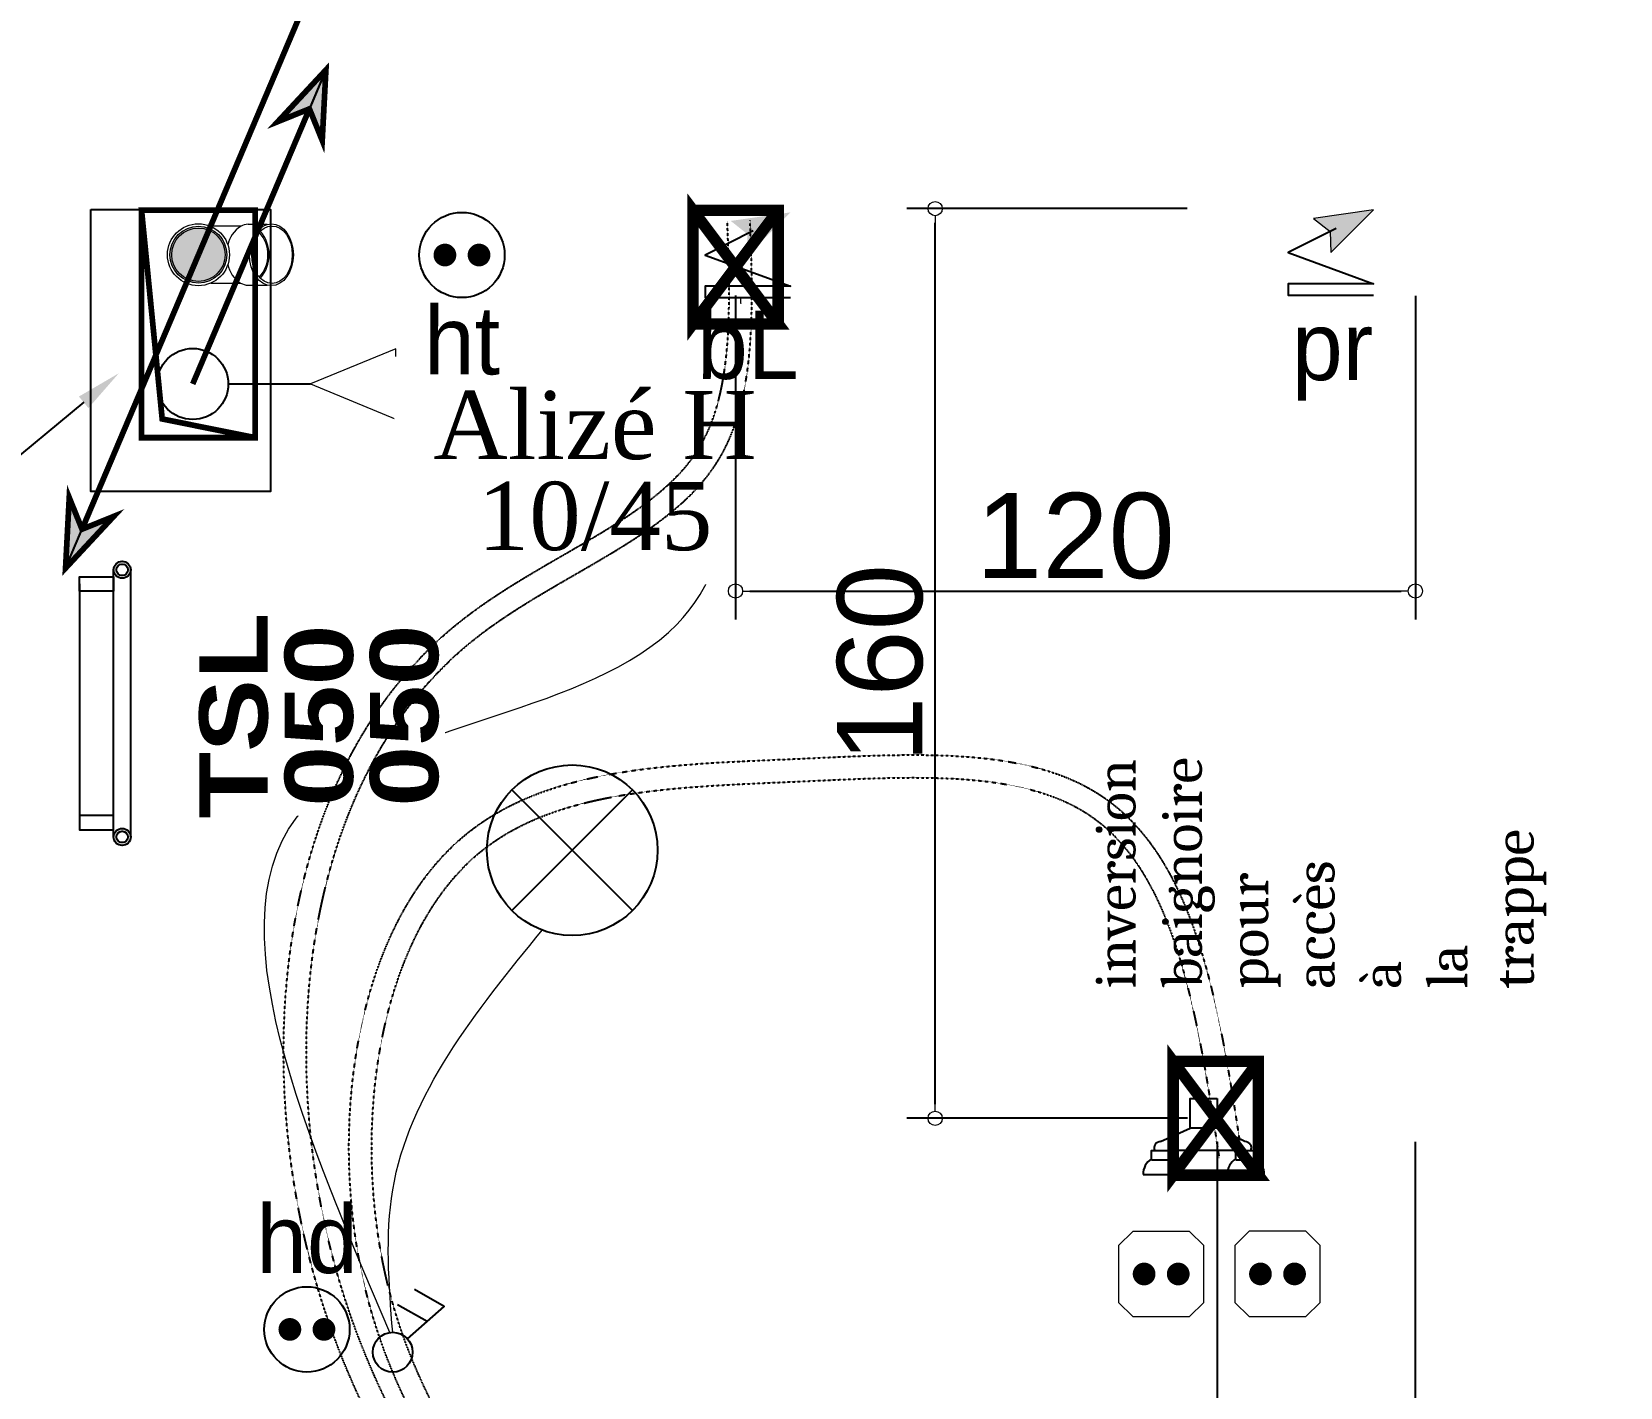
# Model space of a CAD drawing. Header units: millimetres. Extents: x 459337 to 526921, y -375392 to -289779.
# Drawn here: x 465393 to 468187, y -340984 to -338599 of the extents above; entities that cross this region are included whole.
import ezdxf
from ezdxf import colors
from ezdxf.entities.mleader import LeaderData, LeaderLine
from ezdxf.math import Vec2, Vec3

# ---------------------------------------------------------------- set-up
doc = ezdxf.new("R2010")
doc.units = ezdxf.units.MM
doc.set_wipeout_variables(frame=1)
doc.linetypes.add('prlm_ef', pattern=[0.165, 0.1, -0.065])
doc.linetypes.add('prlm_gaz', pattern=[36, 24, -3, 0, -3, 0, -3, 0, -3])
for name, color, linetype, lineweight in [('_GAZELEC-BOITE INCORPO', 36, 'Continuous', 18), ('_GAZELEC-RESERVATION', 1, 'Continuous', 18), ('_GAZELEC-RESERVATION 2', 132, 'Continuous', 18)]:
    doc.layers.add(name, color=color, linetype=linetype, lineweight=lineweight)
for name, color, linetype in [('_GAZELEC-EAU CHAUDE', 1, 'Continuous'), ('GAZ-EU FLECHE', 42, 'Continuous'), ('GAZ-FLECHE VMC', 93, 'Continuous'), ('gaz-modifications', 30, 'Continuous'), ('prlm-CHAUFF-CONV', 20, 'Continuous'), ('prlm-EAU-CHU', 42, 'Continuous'), ('prlm-EAU-EF', 161, 'Continuous'), ('prlm-EAU-EUEV', 25, 'Continuous'), ('prlm-ELEC-CFO', 201, 'Continuous'), ('prlm-GAZ', 20, 'Continuous'), ('prlm-GT', 242, 'Continuous'), ('prlm-MOD', 64, 'Continuous'), ('prlm-VMC', 93, 'Continuous')]:
    doc.layers.add(name, color=color, linetype=linetype)
doc.layers.add('prlm-ZEROPLOT', color=254, linetype='Continuous', plot=False)
doc.styles.add('Arial', font='arial.ttf')
doc.styles.add('prlm-chauff-rad', font='ariblk.ttf', dxfattribs={"height": 12})
doc.styles.add('prlm-elec-cfo', font='comic.ttf', dxfattribs={"height": 12})
doc.styles.add('prlm-mod', font='cambriaz.ttf', dxfattribs={"height": 18})
doc.styles.add('prlm-vmc', font='pala.ttf', dxfattribs={"height": 14})
doc.styles.get("Standard").update_dxf_attribs({"font": 'arial.ttf'})
doc.dimstyles.new('200', dxfattribs={"dimtxt": 150, "dimasz": 25, "dimexe": 50, "dimexo": 50, "dimgap": 20, "dimtad": 1, "dimdec": 0, "dimlfac": 0.1, "dimdsep": 46, "dimtxsty": 'Arial', "dimblk1": 'DOTBLANK', "dimblk2": 'DOTBLANK', "dimsah": 1, "dimcen": 25, "dimclrd": 5, "dimclre": 5, "dimadec": 0, "dimazin": 0, "dimtfac": 1, "dimtdec": 0, "dimtmove": 0, "dimatfit": 3, "dimldrblk": 'DOTBLANK', "dimfxl": 50, "dimtolj": 1, "dimtzin": 0, "dimarcsym": 0})

# ---------------------------------------------------------------- blocks, each defined once
blk = doc.blocks.new('xi.be')
at = {"layer": 'prlm-VMC', "color": 0, "linetype": 'ByBlock', "lineweight": 5, "flags": 128}
blk.add_lwpolyline([(-6.17, -15), (6.17, -15), (0, 0)], close=True, dxfattribs=at)
at = {"layer": 'prlm-VMC', "color": 0, "linetype": 'ByBlock', "lineweight": 5}
blk.add_solid([(0, -1), (5.17, -14), (-5.17, -14), (0, -1)], dxfattribs=at)
blk = doc.blocks.new('xi.eu')
at = {"layer": 'prlm-EAU-EUEV', "linetype": 'ByBlock', "lineweight": -2}
h = blk.add_hatch(color=0, dxfattribs=at)
edge = h.paths.add_edge_path()
edge.add_arc((0, 0), 5, 0, 360)
at = {"layer": 'prlm-EAU-EUEV', "color": 0, "linetype": 'ByBlock', "lineweight": 5}
blk.add_circle((0, 0), 5, dxfattribs=at)
blk = doc.blocks.new('xi.cee1')
at = {"layer": 'prlm-EAU-CHU', "color": 0, "lineweight": 13}
for p, q in [((7.43, 5), (2.17, 5)), ((12.09, 5.34), (8.77, 5.34)), ((2.17, -5), (7.43, -5)), ((8.77, -5.34), (12.09, -5.34))]:
    blk.add_line(p, q, dxfattribs=at)
for radius in [5.45, 4.69]:
    blk.add_circle((0, 0), radius, dxfattribs=at)
for centre, radius, start, end in [((10.09, 0.78), 4.99, 122.4397, 169.5051), ((8.79, 2.49), 2.86, 90.508, 118.9381), ((6.35, 0), 5.87, 317.8112, 42.1667), ((6.14, 0), 6.3, 318.9248, 41.0752), ((10.09, -0.78), 4.99, 190.4949, 237.5603), ((8.79, -2.49), 2.86, 241.0619, 269.492)]:
    blk.add_arc(centre, radius, start, end, dxfattribs=at)
for centre, major_axis, ratio in [((12.84, 0), (0, -5.44), 0.708306), ((12.94, 0), (0, -5.05), 0.707331)]:
    blk.add_ellipse(centre, major_axis=major_axis, ratio=ratio, dxfattribs=at)
blk = doc.blocks.new('xi.PCHT')
at = {"color": 0, "lineweight": 5}
blk.add_wipeout([(-7.5, -7.5), (7.5, -7.5), (7.5, 7.5), (-7.5, 7.5)], dxfattribs=at).dxf.layer = 'prlm-ELEC-CFO'
at = {"layer": 'prlm-ELEC-CFO', "color": 0, "linetype": 'ByBlock', "lineweight": 5, "const_width": 2}
for points in [[(-4, 0, 1), (-2, 0, 1)], [(2, 0, 1), (4, 0, 1)]]:
    blk.add_lwpolyline(points, format="xyb", close=True, dxfattribs=at)
at = {"layer": 'prlm-ELEC-CFO', "color": 0, "linetype": 'ByBlock', "lineweight": -2}
blk.add_circle((0, 0), 7.5, dxfattribs=at)
blk = doc.blocks.new('xi.PCHD')
at = {"color": 0, "lineweight": 5}
blk.add_wipeout([(-7.5, -7.5), (7.5, -7.5), (7.5, 7.5), (-7.5, 7.5)], dxfattribs=at).dxf.layer = 'prlm-ELEC-CFO'
at = {"layer": 'prlm-ELEC-CFO', "color": 0, "linetype": 'ByBlock', "lineweight": 5, "const_width": 2}
for points in [[(-4, 0, 1), (-2, 0, 1)], [(2, 0, 1), (4, 0, 1)]]:
    blk.add_lwpolyline(points, format="xyb", close=True, dxfattribs=at)
at = {"layer": 'prlm-ELEC-CFO', "color": 0, "linetype": 'ByBlock', "lineweight": -2}
blk.add_circle((0, 0), 7.5, dxfattribs=at)
blk = doc.blocks.new('xi.PR')
at = {"layer": 'prlm-ELEC-CFO', "lineweight": 5}
blk.add_hatch(color=0, dxfattribs=at).paths.add_polyline_path([(-3, 6), (-0.1, 3.7), (0, 0), (7.5, 7.5)])
at = {"layer": 'prlm-ELEC-CFO', "color": 0, "lineweight": 5, "flags": 128}
blk.add_lwpolyline([(-3, 6), (-0.1, 3.7), (0, 0), (7.5, 7.5)], close=True, dxfattribs=at)
at = {"layer": 'prlm-ELEC-CFO', "color": 0}
blk.add_lwpolyline([(0.95, 4.23), (-7.5, 0), (7.5, -5.5), (-7.5, -5.5), (-7.5, -7.5), (7.5, -7.5)], dxfattribs=at)
blk = doc.blocks.new('xi.DA')
at = {"layer": 'prlm-ELEC-CFO', "color": 0}
for points in [[(0.61, -1.67), (7.04, 4.05), (1.81, 7.01)], [(4.05, 1.39), (-1.17, 4.34)]]:
    blk.add_lwpolyline(points, dxfattribs=at)
blk.add_circle((-2, -4), 3.5, dxfattribs=at)
blk = doc.blocks.new('xi.PTCE')
at = {"layer": 'prlm-ELEC-CFO', "color": 0}
for points in [[(-10.61, 10.61), (10.61, -10.61)], [(10.61, 10.61), (-10.61, -10.61)]]:
    blk.add_lwpolyline(points, dxfattribs=at)
at = {"layer": 'prlm-ELEC-CFO', "color": 0, "linetype": 'ByBlock'}
blk.add_circle((0, 0), 15, dxfattribs=at)
blk = doc.blocks.new('xi.BL')
at = {"color": 0, "lineweight": 5}
blk.add_wipeout([(-7.5, -7.5), (7.5, -7.5), (7.5, 7.5), (-7.5, 7.5)], dxfattribs=at).dxf.layer = 'prlm-ELEC-CFO'
at = {"layer": 'prlm-ELEC-CFO', "lineweight": 5}
blk.add_hatch(color=0, dxfattribs=at).paths.add_polyline_path([(-3, 6), (-0.1, 3.7), (0, 0), (7.5, 7.5)])
at = {"layer": 'prlm-ELEC-CFO', "color": 0}
blk.add_lwpolyline([(0.95, 4.23), (-7.5, 0), (7.5, -5.5), (-7.5, -5.5), (-7.5, -7.5), (7.5, -7.5)], dxfattribs=at)
blk = doc.blocks.new('xi.dchrob')
at = {"layer": 'prlm-MOD', "color": 161}
for p, q in [((8.16, -2.3), (8.16, 2.3)), ((13.38, 1.16), (13.38, -1.16))]:
    blk.add_line(p, q, dxfattribs=at)
for points in [[(0, 10.66), (0, 4.16)], [(4.19, -5.66), (4.19, 5.66)], [(5.77, 7.56), (8.16, 2.38)], [(5.77, -7.26), (8.16, -2.37)], [(0, -4.16), (0, -10.66)]]:
    blk.add_lwpolyline(points, dxfattribs=at)
for points in [[(2.5, 9.16), (4.19, 9.16), (4.19, 5.66), (2.5, 5.66)], [(13.38, -2.37), (8.16, -2.37), (8.16, 2.38), (13.38, 2.38)], [(2.5, -5.66), (4.19, -5.66), (4.19, -9.16), (2.5, -9.16)]]:
    blk.add_lwpolyline(points, close=True, dxfattribs=at)
for centre, radius, start, end in [((0, 7.41), 3.25, 32.579, 90), ((4.65, 7.56), 1.13, 0, 114.0743), ((0, 7.41), 3.25, 270, 327.421), ((0, -7.41), 3.25, 32.579, 90), ((4.65, -7.26), 1.13, 245.9257, 360), ((0, -7.41), 3.25, 270, 327.421)]:
    blk.add_arc(centre, radius, start, end, dxfattribs=at)
blk = doc.blocks.new('xi.PCGTL')
at = {"layer": 'prlm-ELEC-CFO', "color": 0, "lineweight": 0}
blk.add_lwpolyline([(-7.5, -5), (-5, -7.5), (5, -7.5), (7.5, -5), (7.5, 5), (5, 7.5), (-5, 7.5), (-7.5, 5)], close=True, dxfattribs=at)
at = {"layer": 'prlm-ELEC-CFO', "color": 0, "linetype": 'ByBlock', "lineweight": 5, "const_width": 2}
for points in [[(-4, 0, 1), (-2, 0, 1)], [(2, 0, 1), (4, 0, 1)]]:
    blk.add_lwpolyline(points, format="xyb", close=True, dxfattribs=at)
blk = doc.blocks.new('xi.tsl-050-050')
at = {"layer": 'prlm-CHAUFF-CONV', "linetype": 'ByBlock', "lineweight": -2}
h = blk.add_hatch(color=0, dxfattribs=at)
edge = h.paths.add_edge_path()
edge.add_arc((-23.5, 7.5), 1.5, 0, 360)
edge = h.paths.add_edge_path(flags=17)
edge.add_arc((-23.5, 7.5), 1, 0, 360)
edge = h.paths.add_edge_path()
edge.add_arc((23.5, 7.5), 1.5, 0, 360)
edge = h.paths.add_edge_path(flags=17)
edge.add_arc((23.5, 7.5), 1, 0, 360)
at = {"layer": 'prlm-CHAUFF-CONV', "color": 0, "linetype": 'ByBlock', "lineweight": -2, "flags": 128}
for points in [[(23.5, 9), (-23.5, 9)], [(23.5, 6), (-23.5, 6)]]:
    blk.add_lwpolyline(points, dxfattribs=at)
at = {"layer": 'prlm-CHAUFF-CONV', "color": 0, "linetype": 'ByBlock', "lineweight": -2}
for points in [[(-19.73, 0), (-22.27, 0), (-22.27, 6), (-19.73, 6)], [(19.73, 0), (22.27, 0), (22.27, 6), (19.73, 6)]]:
    blk.add_lwpolyline(points, close=True, dxfattribs=at)
for centre, radius in [((-23.5, 7.5), 1.5), ((-23.5, 7.5), 1), ((23.5, 7.5), 1.5), ((23.5, 7.5), 1)]:
    blk.add_circle(centre, radius, dxfattribs=at)
at = {"layer": 'prlm-ZEROPLOT', "linetype": 'ByBlock', "lineweight": -2, "flags": 128}
blk.add_lwpolyline([(-21, 0), (21, 0)], dxfattribs=at)
blk = doc.blocks.new('FLECHE1')
h = blk.add_hatch(color=256)
h.dxf.hatch_style = 1
h.paths.add_polyline_path([(495907.1, -370439.6), (495913.6, -370315.5), (495936.1, -370371.1), (495991.7, -370348.6)])
for p, q in [((495907.1, -370439.6), (496141.3, -369887.2)), ((495913.6, -370315.5), (495907.1, -370439.6)), ((495913.6, -370315.5), (495907.1, -370439.6)), ((495936.1, -370371.1), (495913.6, -370315.5)), ((495936.1, -370371.1), (495913.6, -370315.5)), ((495991.7, -370348.6), (495907.1, -370439.6)), ((495907.1, -370439.6), (495991.7, -370348.6)), ((495936.1, -370371.1), (495991.7, -370348.6)), ((495991.7, -370348.6), (495936.1, -370371.1)), ((495907.1, -370439.6), (495936.1, -370371.1))]:
    blk.add_line(p, q)
at = {"const_width": 10}
for points in [[(495936.1, -370371.1), (496141.3, -369887.2)], [(495907.1, -370439.6), (495913.6, -370315.5), (495936.1, -370371.1), (495991.7, -370348.6), (495907.1, -370439.6)]]:
    blk.add_lwpolyline(points, dxfattribs=at)
blk = doc.blocks.new('FLECHE2')
h = blk.add_hatch(color=256)
h.dxf.hatch_style = 1
h.paths.add_polyline_path([(496271.9, -370023.3), (496278.4, -369899.2), (496300.9, -369954.8), (496356.5, -369932.3)])
at = {"const_width": 10}
for points in [[(496066.7, -370507.2), (496300.9, -369954.8), (496356.5, -369932.3), (496271.9, -370023.3), (496300.9, -369954.8), (496278.4, -369899.2), (496271.9, -370023.3), (496356.5, -369932.3), (496300.9, -369954.8), (496278.4, -369899.2), (496271.9, -370023.3)], [(496271.9, -370023.3), (496278.4, -369899.2), (496300.9, -369954.8), (496356.5, -369932.3), (496271.9, -370023.3)]]:
    blk.add_lwpolyline(points, dxfattribs=at)
blk = doc.blocks.new('_DOTBLANK')
at = {"color": 0, "linetype": 'ByBlock'}
blk.add_line((-0.5, 0), (-1, 0), dxfattribs=at)
blk.add_circle((0, 0), 0.5, dxfattribs=at)
blk = doc.blocks.new('*D152')
at = {"layer": '_GAZELEC-BOITE INCORPO', "color": 5, "lineweight": -2, "transparency": 16777216}
for p, q in [((466630.9, -339063.3), (466630.9, -339633.1)), ((467826.4, -339063.8), (467826.4, -339633.1)), ((466655.9, -339583.1), (467801.4, -339583.1))]:
    blk.add_line(p, q, dxfattribs=at)
at = {"layer": '_GAZELEC-BOITE INCORPO', "color": 5, "lineweight": -2, "transparency": 16777216, "xscale": 25, "yscale": 25, "zscale": 25, "rotation": 180}
blk.add_blockref('_DOTBLANK', (466630.9, -339583.1), dxfattribs=at)
at = {"layer": '_GAZELEC-BOITE INCORPO', "color": 5, "lineweight": -2, "transparency": 16777216, "xscale": 25, "yscale": 25, "zscale": 25}
blk.add_blockref('_DOTBLANK', (467826.4, -339583.1), dxfattribs=at)
at = {"layer": '_GAZELEC-BOITE INCORPO', "color": 0, "transparency": 16777216, "insert": (467228.6, -339486.5), "char_height": 150, "attachment_point": 5, "style": 'Arial'}
blk.add_mtext('\\A1;120', dxfattribs=at)
blk = doc.blocks.new('*D153')
at = {"layer": '_GAZELEC-BOITE INCORPO', "color": 5, "lineweight": -2, "transparency": 16777216}
for p, q in [((467425.4, -338910.4), (466932, -338910.4)), ((466982, -340485.6), (466982, -338935.4)), ((467425.5, -340510.6), (466932, -340510.6))]:
    blk.add_line(p, q, dxfattribs=at)
at = {"layer": '_GAZELEC-BOITE INCORPO', "color": 5, "lineweight": -2, "transparency": 16777216, "xscale": 25, "yscale": 25, "zscale": 25}
for p, rotation in [((466982, -338910.4), 90), ((466982, -340510.6), 270)]:
    blk.add_blockref('_DOTBLANK', p, dxfattribs=dict(at, rotation=rotation))
at = {"layer": '_GAZELEC-BOITE INCORPO', "color": 0, "transparency": 16777216, "insert": (466885.4, -339710.5), "char_height": 150, "attachment_point": 5, "rotation": 90, "style": 'Arial'}
blk.add_mtext('\\A1;160', dxfattribs=at)
blk = doc.blocks.new('*D154')
at = {"layer": '_GAZELEC-BOITE INCORPO', "color": 5, "lineweight": -2, "transparency": 16777216}
for p, q in [((467477.9, -340551.7), (467477.9, -341251.5)), ((467825.8, -340551.7), (467825.8, -341251.5)), ((467502.9, -341201.5), (467800.8, -341201.5))]:
    blk.add_line(p, q, dxfattribs=at)
at = {"layer": '_GAZELEC-BOITE INCORPO', "color": 5, "lineweight": -2, "transparency": 16777216, "xscale": 25, "yscale": 25, "zscale": 25, "rotation": 180}
blk.add_blockref('_DOTBLANK', (467477.9, -341201.5), dxfattribs=at)
at = {"layer": '_GAZELEC-BOITE INCORPO', "color": 5, "lineweight": -2, "transparency": 16777216, "xscale": 25, "yscale": 25, "zscale": 25}
blk.add_blockref('_DOTBLANK', (467825.8, -341201.5), dxfattribs=at)
at = {"layer": '_GAZELEC-BOITE INCORPO', "color": 0, "transparency": 16777216, "insert": (467651.8, -341104.9), "char_height": 150, "attachment_point": 5, "style": 'Arial'}
blk.add_mtext('\\A1;35', dxfattribs=at)

msp = doc.modelspace()

# ---------------------------------------------------------------- linework, layer by layer
at = {"layer": '_GAZELEC-BOITE INCORPO', "const_width": 20}
msp.add_lwpolyline([(467500.464, -340610.609), (467550.464, -340610.609), (467550.464, -340410.616), (467400.464, -340410.609), (467400.464, -340610.609), (467550.464, -340610.609), (467400.464, -340410.609), (467400.471, -340610.609), (467550.464, -340410.616)], dxfattribs=at)
at = {"layer": '_GAZELEC-RESERVATION 2', "const_width": 10}
msp.add_lwpolyline([(465686.419, -338913.362), (465586.419, -338913.362), (465586.419, -339313.362), (465786.419, -339313.362), (465786.394, -338913.356), (465586.419, -338913.356), (465622.693, -339280.515), (465786.419, -339313.362)], dxfattribs=at)
at = {"layer": 'prlm-ELEC-CFO', "lineweight": 13}
msp.add_spline([(466028.029, -340886.962), (466028.029, -340636.66), (466290.886, -340179.464)], degree=3, dxfattribs=at)
at = {"layer": 'prlm-GT', "ltscale": 50}
msp.add_lwpolyline([(465497.275, -338912.115), (465813.422, -338912.115), (465813.422, -339408.31), (465497.275, -339408.31)], close=True, dxfattribs=at)
at = {"layer": 'prlm-VMC'}
msp.add_lwpolyline([(465738.9, -339218.934), (465883.422, -339218.934)], dxfattribs=at)
msp.add_circle((465676.4, -339218.934), 62.5, dxfattribs=at)

# ---------------------------------------------------------------- block references
at = {"layer": 'GAZ-EU FLECHE'}
for name, p in [('FLECHE2', (-30379.721, 31516.746)), ('FLECHE1', (-30454.36, 30896.684))]:
    msp.add_blockref(name, p, dxfattribs=at)
at = {"layer": 'GAZ-FLECHE VMC', "rotation": 180}
msp.add_blockref('FLECHE1', (961817.711, -709106.107), dxfattribs=at)
at = {"layer": 'prlm-CHAUFF-CONV', "xscale": 10, "yscale": 10, "zscale": 10, "rotation": 269.999993332496}
msp.add_blockref('xi.tsl-050-050', (465477.275, -339780.744), dxfattribs=at)
at = {"layer": 'prlm-EAU-CHU', "ltscale": 50, "xscale": 10, "yscale": 10, "zscale": 10}
msp.add_blockref('xi.cee1', (465686.419, -338991.601), dxfattribs=at)
at = {"layer": 'prlm-EAU-EUEV', "xscale": 10, "yscale": 10, "zscale": 10, "rotation": 359.9777995161473}
msp.add_blockref('xi.eu', (465686.419, -338991.601), dxfattribs=at)
at = {"layer": 'prlm-ELEC-CFO', "xscale": 10, "yscale": 10, "zscale": 10}
for name, p in [('xi.PR', (467677.505, -338987.634)), ('xi.PTCE', (466343.703, -340039.07)), ('xi.PCGTL', (467379.419, -340784.437)), ('xi.PCGTL', (467583.964, -340784.339))]:
    msp.add_blockref(name, p, dxfattribs=at)
at = {"layer": 'prlm-MOD', "xscale": 10, "yscale": 10, "zscale": 10, "rotation": 89.99999999999947}
msp.add_blockref('xi.dchrob', (467454.11, -340609.375), dxfattribs=at)
at = {"layer": 'prlm-VMC', "xscale": 10, "yscale": 10, "zscale": 10, "rotation": 89.99999333250484}
msp.add_blockref('xi.be', (465883.422, -339218.934), dxfattribs=at)

# ---------------------------------------------------------------- texts
at = {"layer": 'gaz-modifications', "insert": (467264.372, -340282.451), "char_height": 70, "width": 6.63149, "attachment_point": 1, "rotation": 90, "style": 'prlm-mod'}
msp.add_mtext('inversion baignoire\\Ppour accès à la trappe', dxfattribs=at)
at = {"layer": 'prlm-ELEC-CFO', "lineweight": 20, "char_height": 120, "attachment_point": 5, "line_spacing_factor": 0.8, "style": 'prlm-elec-cfo', "bg_fill": 3, "box_fill_scale": 1.1, "bg_fill_color": 256, "bg_fill_transparency": 0}
for s, insert in [('ht', (466149.875, -339142.877)), ('pr', (467680.775, -339170.305)), ('hd', (465877.243, -340723.594))]:
    msp.add_mtext(s, dxfattribs=dict(at, insert=insert))

# ---------------------------------------------------------------- dimensions: what is measured, and where the dimension line sits
at = {"layer": '_GAZELEC-BOITE INCORPO'}
dim = msp.add_linear_dim(base=(466981.987, -338910.416), p1=(467475.464, -340510.609), p2=(467475.364, -338910.416), angle=90, dimstyle='200', dxfattribs=at)
dim.commit()
dim.dimension.update_dxf_attribs({"geometry": '*D153', "text_midpoint": (466885.401, -339710.512)})
dim = msp.add_linear_dim(base=(467825.791, -341201.494), p1=(467477.86, -340501.707), p2=(467825.791, -340501.707), dimstyle='200', dxfattribs=at)
dim.commit()
dim.dimension.update_dxf_attribs({"geometry": '*D154', "text_midpoint": (467651.825, -341104.857)})

# ---------------------------------------------------------------- next in the draw order: linework, layer by layer
at = {"layer": 'prlm-EAU-EF', "linetype": 'prlm_ef'}
for points in [[(469564.331, -337201.833), (469303.177, -337220.428), (468778.222, -337331.009), (468464.467, -337539.478), (468315.438, -337791.606), (468261.051, -338016.128), (468238.803, -338335.297), (468238.803, -338658.243), (468246.345, -338876.317), (468253.666, -339318.787), (468253.666, -339735.31), (468253.666, -341192.764), (468253.666, -341405.679), (468253.666, -341487.97), (468209.803, -341705.742), (468109.336, -342001.083), (467911.29, -342305.165), (467632.6, -342665.087), (467454.962, -342961.905), (467344.805, -343324.13), (467311.794, -343581.922), (467302.077, -344158.403)], [(469579.044, -337789.11), (469274.917, -337764.255), (468782.586, -337873.549), (468460.106, -338168.281), (468354.431, -338513.903), (468354.431, -338790.474), (468354.431, -340221.762), (468354.431, -341253.254), (468354.431, -342936.662), (468354.431, -344533.06), (468354.431, -346675.932), (468354.431, -348576.244), (468437.473, -350810.428), (468384.298, -351466.634), (468078.505, -352166.475), (467670.714, -352999.11), (467393.226, -353747.578), (467260.897, -354663.563)]]:
    msp.add_spline(points, degree=3, dxfattribs=at)
at = {"layer": 'prlm-GAZ', "linetype": 'prlm_gaz', "ltscale": 0.8}
msp.add_spline([(469578.152, -336856.735), (469242.21, -336874.224), (468772.487, -337033.491), (468475.828, -337299.005), (468225.186, -338110.346), (468225.186, -338963.436), (468225.186, -340237.49), (468225.186, -341266.96), (468225.186, -341408.956), (467917.559, -342222.814), (467477.669, -342798.538), (467329.113, -343198.393), (467283.443, -343721.32), (467283.443, -344160.436)], degree=3, dxfattribs=at)

# ---------------------------------------------------------------- next in the draw order: block references
at = {"layer": 'prlm-ELEC-CFO', "xscale": 10, "yscale": 10, "zscale": 10}
for name, p in [('xi.PCHT', (466149.875, -338992.117)), ('xi.PCHD', (465877.199, -340881.915)), ('xi.DA', (466048.029, -340881.962))]:
    msp.add_blockref(name, p, dxfattribs=at)

# ---------------------------------------------------------------- next in the draw order: linework, layer by layer
at = {"layer": 'prlm-ELEC-CFO', "lineweight": 13}
msp.add_spline([(466023.134, -340887.306), (465890.342, -339947.134), (466527.676, -339641.772), (466640.358, -339067.117)], degree=3, dxfattribs=at)

# ---------------------------------------------------------------- next in the draw order: texts
at = {"layer": 'prlm-CHAUFF-CONV', "lineweight": 20, "insert": (465898.971, -339802.223), "char_height": 120, "width": 328.23602, "attachment_point": 5, "rotation": 89.999993, "line_spacing_factor": 0.75, "style": 'prlm-chauff-rad', "bg_fill": 3, "box_fill_scale": 1.1, "bg_fill_color": 256, "bg_fill_transparency": 0}
msp.add_mtext('TSL\\P050\\P050', dxfattribs=at)
at = {"layer": 'prlm-ELEC-CFO', "lineweight": 20, "insert": (466652.514, -339150.945), "char_height": 120, "attachment_point": 5, "line_spacing_factor": 0.8, "style": 'prlm-elec-cfo', "bg_fill": 3, "box_fill_scale": 1.1, "bg_fill_color": 256, "bg_fill_transparency": 0}
msp.add_mtext('bL', dxfattribs=at)

# ---------------------------------------------------------------- next in the draw order: linework, layer by layer
at = {"layer": '_GAZELEC-EAU CHAUDE', "linetype": 'prlm_ef'}
msp.add_open_spline([(467246.006, -344136.015), (467242.921, -344083.829), (467239.838, -344031.681), (467230.154, -343875.42), (467223.115, -343771.488), (467205.524, -343564.478), (467194.971, -343461.399), (467168.025, -343256.454), (467151.633, -343154.588), (467125.648, -343026.249), (467119.835, -342999.058), (467107.571, -342944.786), (467101.121, -342917.7), (467080.823, -342836.615), (467066.028, -342782.792), (467017.905, -342622.248), (466980.841, -342516.451), (466864.824, -342228.558), (466775.575, -342050.346), (466658.239, -341858.574), (466644.204, -341836.208), (466601.345, -341769.611), (466571.767, -341725.878), (466528.986, -341665.689), (466516.614, -341648.621), (466494.301, -341618.437), (466484.42, -341605.274), (466465.002, -341579.799), (466455.477, -341567.481), (466436.252, -341542.978), (466426.538, -341530.772), (466397.171, -341494.239), (466377.29, -341469.997), (466326.345, -341408.085), (466295.15, -341370.37), (466233.902, -341293.664), (466203.85, -341254.672), (466146.535, -341174.25), (466119.272, -341132.818), (466074.329, -341055.118), (466055.828, -341019.502), (466022.616, -340945.444), (466007.907, -340907.002), (465991.203, -340852.781), (465987.144, -340838.449), (465980.25, -340811.688), (465977.324, -340799.315), (465971.937, -340774.323), (465969.472, -340761.702), (465962.769, -340723.529), (465959.22, -340697.666), (465952.332, -340628.943), (465950.542, -340585.678), (465952.077, -340499.347), (465955.402, -340456.282), (465967.389, -340371.849), (465976.05, -340330.48), (465996.149, -340260.87), (466006.355, -340231.931), (466030.13, -340176.508), (466043.698, -340150.022), (466071.114, -340105.586), (466084.272, -340087.026), (466112.912, -340052.257), (466128.395, -340036.047), (466149.115, -340017.662), (466153.223, -340014.162), (466160.98, -340007.824), (466164.608, -340004.966), (466171.943, -339999.39), (466175.653, -339996.671), (466186.905, -339988.713), (466194.567, -339983.677), (466218.625, -339968.945), (466235.505, -339960.1), (466270.297, -339944.347), (466288.207, -339937.437), (466324.881, -339925.26), (466343.643, -339919.991), (466381.88, -339910.81), (466401.354, -339906.898), (466450.82, -339898.468), (466481.182, -339894.632), (466542.834, -339888.568), (466574.125, -339886.34), (466637.222, -339882.701), (466669.028, -339881.291), (466712.282, -339879.416), (466723.698, -339878.925), (466741.398, -339878.143), (466747.685, -339877.861), (466760.285, -339877.286), (466766.595, -339876.995), (466785.544, -339876.121), (466798.202, -339875.536), (466836.193, -339873.866), (466861.539, -339872.861), (466911.938, -339871.545), (466936.99, -339871.232), (466986.494, -339871.788), (467010.946, -339872.657), (467058.963, -339876.098), (467082.529, -339878.67), (467124.781, -339885.497), (467143.642, -339889.414), (467180.361, -339899.24), (467198.221, -339905.151), (467228.915, -339917.834), (467241.993, -339924.136), (467258.987, -339933.758), (467263.318, -339936.345), (467270.863, -339941.101), (467274.103, -339943.229), (467280.484, -339947.593), (467283.628, -339949.83), (467292.921, -339956.701), (467298.931, -339961.496), (467316.499, -339976.553), (467327.495, -339987.422), (467348.088, -340010.538), (467357.686, -340022.783), (467375.623, -340048.454), (467383.962, -340061.879), (467399.533, -340089.753), (467406.765, -340104.202), (467420.271, -340133.995), (467426.544, -340149.339), (467441.852, -340190.428), (467450.232, -340216.797), (467465.37, -340271.117), (467472.128, -340299.069), (467484.478, -340356.108), (467490.07, -340385.196), (467500.511, -340444.043), (467505.359, -340473.803), (467513.729, -340527.204), (467517.314, -340550.808), (467520.889, -340574.35)], degree=3, knots=[0, 0, 0, 0, 156.27135657, 156.27135657, 468.81406972, 468.81406972, 781.35678287, 781.35678287, 1093.89949602, 1093.89949602, 1178.14715022, 1178.14715022, 1262.39480442, 1262.39480442, 1430.89011281, 1430.89011281, 1767.8807296, 1767.8807296, 2363.98215663, 2363.98215663, 2443.31404058, 2443.31404058, 2601.97780847, 2601.97780847, 2665.37284314, 2665.37284314, 2714.8863883, 2714.8863883, 2761.74361729, 2761.74361729, 2808.60084627, 2808.60084627, 2902.31530424, 2902.31530424, 3047.62128711, 3047.62128711, 3192.92726998, 3192.92726998, 3338.23325285, 3338.23325285, 3454.10917023, 3454.10917023, 3569.98508761, 3569.98508761, 3610.81627238, 3610.81627238, 3645.10623623, 3645.10623623, 3679.39620008, 3679.39620008, 3747.97612779, 3747.97612779, 3859.9292548, 3859.9292548, 3971.88238182, 3971.88238182, 4083.83550884, 4083.83550884, 4167.83377973, 4167.83377973, 4251.83205063, 4251.83205063, 4317.73404284, 4317.73404284, 4383.63603505, 4383.63603505, 4399.58639012, 4399.58639012, 4413.24796845, 4413.24796845, 4426.90954678, 4426.90954678, 4454.23270345, 4454.23270345, 4511.09034035, 4511.09034035, 4567.94797725, 4567.94797725, 4624.80561415, 4624.80561415, 4681.66325105, 4681.66325105, 4767.0832937, 4767.0832937, 4852.50333635, 4852.50333635, 4937.923379, 4937.923379, 4968.53229151, 4968.53229151, 4985.40957473, 4985.40957473, 5002.28685796, 5002.28685796, 5036.0414244, 5036.0414244, 5103.55055729, 5103.55055729, 5171.05969017, 5171.05969017, 5238.56882306, 5238.56882306, 5306.07795595, 5306.07795595, 5362.67454914, 5362.67454914, 5419.27114233, 5419.27114233, 5463.49060059, 5463.49060059, 5478.88713299, 5478.88713299, 5490.70285851, 5490.70285851, 5502.51858403, 5502.51858403, 5526.15003506, 5526.15003506, 5573.77340339, 5573.77340339, 5621.39677172, 5621.39677172, 5669.02014004, 5669.02014004, 5716.64350837, 5716.64350837, 5764.2668767, 5764.2668767, 5841.00323803, 5841.00323803, 5917.73959936, 5917.73959936, 5994.47596068, 5994.47596068, 6071.21232201, 6071.21232201, 6131.72780681, 6131.72780681, 6131.72780681, 6131.72780681], dxfattribs=at)
at = {"layer": 'prlm-EAU-EF', "linetype": 'prlm_ef'}
msp.add_spline([(467285.936, -344133.654), (467154.882, -342972.738), (466478.332, -341531.811), (466018.379, -340798.821), (466184.267, -340040.458), (466745.512, -339917.998), (467249.658, -339975.053), (467481.343, -340580.357)], degree=3, dxfattribs=at)

# ---------------------------------------------------------------- next in the draw order: block references
at = {"layer": 'prlm-ELEC-CFO', "xscale": 10, "yscale": 10, "zscale": 10}
msp.add_blockref('xi.BL', (466652.514, -338992.117), dxfattribs=at)

# ---------------------------------------------------------------- next in the draw order: texts
at = {"layer": 'prlm-VMC', "ltscale": 25, "insert": (466383.952, -339371.993), "char_height": 120, "width": 586.14744, "attachment_point": 5, "line_spacing_factor": 0.8, "style": 'prlm-vmc', "bg_fill": 2}
msp.add_mtext('Alizé H 10/45', dxfattribs=at)

# ---------------------------------------------------------------- next in the draw order: linework, layer by layer
at = {"layer": '_GAZELEC-BOITE INCORPO', "const_width": 20}
msp.add_lwpolyline([(466655.898, -339113.299), (466705.898, -339113.299), (466705.898, -338913.306), (466555.898, -338913.299), (466555.898, -339113.299), (466705.898, -339113.299), (466555.898, -338913.299), (466555.904, -339113.299), (466705.898, -338913.306)], dxfattribs=at)
at = {"layer": '_GAZELEC-EAU CHAUDE', "linetype": 'prlm_ef'}
msp.add_open_spline([(467196.699, -344192.824), (467191.964, -344133.772), (467187.235, -344074.786), (467180.398, -343994.452), (467178.533, -343973.018), (467174.709, -343930.153), (467172.752, -343908.723), (467166.767, -343844.433), (467162.622, -343801.574), (467149.864, -343672.965), (467140.925, -343587.182), (467130.639, -343488.974), (467129.353, -343476.692), (467126.774, -343452.151), (467125.479, -343439.888), (467121.555, -343403.13), (467118.887, -343378.664), (467110.533, -343305.431), (467104.499, -343256.825), (467094.299, -343186.523), (467090.901, -343164.562), (467084.262, -343124.732), (467081.103, -343106.838), (467075.258, -343075.747), (467072.658, -343062.528), (467067.225, -343036.124), (467064.395, -343022.941), (467055.575, -342983.447), (467049.256, -342957.192), (467029.09, -342878.645), (467014.032, -342826.569), (466987.398, -342742.39), (466976.635, -342710.12), (466954.968, -342647.971), (466944.124, -342618.078), (466923.987, -342564.387), (466914.814, -342540.559), (466898.5, -342499.114), (466891.445, -342481.478), (466877.14, -342446.299), (466869.887, -342428.754), (466847.822, -342376.265), (466832.7, -342341.467), (466786.021, -342237.758), (466753.149, -342169.535), (466699.714, -342066.717), (466680.557, -342031.273), (466621.306, -341926.079), (466579.435, -341857.47), (466521.887, -341771.138), (466508.614, -341751.729), (466481.601, -341713.206), (466467.865, -341694.094), (466435.45, -341650.048), (466416.605, -341625.221), (466390.358, -341591.639), (466383.276, -341582.673), (466370.412, -341566.557), (466364.648, -341559.397), (466353.047, -341545.094), (466347.212, -341537.953), (466329.626, -341516.548), (466317.79, -341502.304), (466282.104, -341459.548), (466258.074, -341431.017), (466210.362, -341373.362), (466186.681, -341344.239), (466151.813, -341299.381), (466140.184, -341284.069), (466119.122, -341255.471), (466109.627, -341242.236), (466091.017, -341215.461), (466081.915, -341201.939), (466055.236, -341160.961), (466038.289, -341133.092), (465990.318, -341048.077), (465961.939, -340989.216), (465913.155, -340866.494), (465892.751, -340802.633), (465860.778, -340669.55), (465849.214, -340600.377), (465836.023, -340459.91), (465834.395, -340388.615), (465841.388, -340263.142), (465847.765, -340208.754), (465867.787, -340102.069), (465881.432, -340049.769), (465913.196, -339958.706), (465929.908, -339919.303), (465968.815, -339843.671), (465991.011, -339807.441), (466041.222, -339739.065), (466069.239, -339706.921), (466108.639, -339669.35), (466117.203, -339661.575), (466130.511, -339650.089), (466135.092, -339646.236), (466143.419, -339639.416), (466147.145, -339636.429), (466154.645, -339630.536), (466158.422, -339627.629), (466169.828, -339619.014), (466177.528, -339613.415), (466200.858, -339596.998), (466216.713, -339586.556), (466248.691, -339566.394), (466264.816, -339556.674), (466301.963, -339534.768), (466322.965, -339522.744), (466364.127, -339498.94), (466384.286, -339487.158), (466423.008, -339463.366), (466441.569, -339451.354), (466472.808, -339429.217), (466485.913, -339419.207), (466510.296, -339398.634), (466521.573, -339388.073), (466539.79, -339368.642), (466547.14, -339359.911), (466556.868, -339346.803), (466559.78, -339342.634), (466564.301, -339335.725), (466565.994, -339333.026), (466569.287, -339327.538), (466570.887, -339324.754), (466575.546, -339316.28), (466578.467, -339310.469), (466586.465, -339293.069), (466591.076, -339281.049), (466599.129, -339255.871), (466602.569, -339242.715), (466608.391, -339215.378), (466610.772, -339201.198), (466614.608, -339171.953), (466616.062, -339156.89), (466618.738, -339118.201), (466619.465, -339094.111), (466619.746, -339044.77), (466619.3, -339019.52), (466618.022, -338973.775), (466617.294, -338953.408), (466616.561, -338932.938)], degree=3, knots=[0, 0, 0, 0, 177.70131235, 177.70131235, 242.43946167, 242.43946167, 307.17761098, 307.17761098, 436.65390961, 436.65390961, 695.60650688, 695.60650688, 732.60803627, 732.60803627, 769.60956565, 769.60956565, 843.61262443, 843.61262443, 991.61874199, 991.61874199, 1059.16725173, 1059.16725173, 1114.57464296, 1114.57464296, 1155.75980214, 1155.75980214, 1196.94496131, 1196.94496131, 1279.31527967, 1279.31527967, 1444.05591639, 1444.05591639, 1547.01800146, 1547.01800146, 1642.99051842, 1642.99051842, 1719.89564527, 1719.89564527, 1777.05664764, 1777.05664764, 1834.21765001, 1834.21765001, 1948.53965476, 1948.53965476, 2177.18366426, 2177.18366426, 2299.23637727, 2299.23637727, 2543.34180329, 2543.34180329, 2614.89849857, 2614.89849857, 2686.45519384, 2686.45519384, 2781.06860336, 2781.06860336, 2815.69676329, 2815.69676329, 2843.53567945, 2843.53567945, 2871.3745956, 2871.3745956, 2927.05242792, 2927.05242792, 3038.40809254, 3038.40809254, 3149.76375717, 3149.76375717, 3206.61569429, 3206.61569429, 3254.66411724, 3254.66411724, 3302.71254019, 3302.71254019, 3398.8093861, 3398.8093861, 3589.87686364, 3589.87686364, 3780.94434117, 3780.94434117, 3972.01181871, 3972.01181871, 4163.07929625, 4163.07929625, 4310.72625844, 4310.72625844, 4458.37322063, 4458.37322063, 4576.99359715, 4576.99359715, 4695.61397368, 4695.61397368, 4814.2343502, 4814.2343502, 4846.11010059, 4846.11010059, 4862.52229768, 4862.52229768, 4875.56194667, 4875.56194667, 4888.60159566, 4888.60159566, 4914.68089364, 4914.68089364, 4966.83948961, 4966.83948961, 5018.99808558, 5018.99808558, 5087.22446268, 5087.22446268, 5155.45083978, 5155.45083978, 5223.67721689, 5223.67721689, 5278.00890565, 5278.00890565, 5332.34059442, 5332.34059442, 5374.74908056, 5374.74908056, 5394.147636, 5394.147636, 5406.41864435, 5406.41864435, 5418.6896527, 5418.6896527, 5443.2316694, 5443.2316694, 5490.16781698, 5490.16781698, 5537.10396456, 5537.10396456, 5584.04011214, 5584.04011214, 5630.97625973, 5630.97625973, 5701.72084993, 5701.72084993, 5772.46544012, 5772.46544012, 5828.1801746, 5828.1801746, 5828.1801746, 5828.1801746], dxfattribs=at)
at = {"layer": 'prlm-EAU-EF', "linetype": 'prlm_ef'}
msp.add_spline([(467236.571, -344189.628), (467218.78, -343974.255), (467170.342, -343484.049), (467112.681, -343058.903), (466939.649, -342494.462), (466553.122, -341746.097), (466399.924, -341539.445), (466134.519, -341207.961), (465915.513, -340726.143), (466169.349, -339669.912), (466598.765, -339356.028), (466656.535, -338931.507)], degree=3, dxfattribs=at)

# ---------------------------------------------------------------- next in the draw order: dimensions: what is measured, and where the dimension line sits
at = {"layer": '_GAZELEC-BOITE INCORPO'}
dim = msp.add_linear_dim(base=(467826.368, -339583.108), p1=(466630.898, -339013.299), p2=(467826.368, -339013.763), dimstyle='200', dxfattribs=at)
dim.commit()
dim.dimension.update_dxf_attribs({"geometry": '*D152', "text_midpoint": (467228.633, -339486.522)})

# ---------------------------------------------------------------- next in the draw order: leaders
at = {"layer": '_GAZELEC-RESERVATION', "color": 6}
ml = msp.add_multileader_mtext('Standard', dxfattribs=at)
ml.set_content('résa n°47\\P200x400 en dalle haute', color=6)
ml.set_leader_properties()
ml.build(insert=Vec2(0, 0))
ml.multileader.update_dxf_attribs({"has_text_frame": 1, "arrow_head_size": 80, "scale": 20})
ctx = ml.context
ctx.base_point, ctx.scale, ctx.char_height, ctx.arrow_head_size, ctx.landing_gap_size, ctx.plane_origin = Vec3(463681.709, -339647.262), 20, 80, 80, 40, Vec3(457972.545, -339448.885)
notes = []
notes.append((ctx, [(0, (1, 1, 0), (465005.715, -339647.262), (-1, 0), 89.845, [(0, [(465546.294, -339200.183)], 0, [])])]))
ctx.mtext.insert, ctx.mtext.width, ctx.mtext.flow_direction = Vec3(463721.709, -339606.58), 1568.85041, 5
for ctx, leaders in notes:
    for number, flags, end, landing, length, lines in leaders:
        leader = LeaderData()
        leader.index, (leader.has_last_leader_line, leader.has_dogleg_vector, leader.attachment_direction) = number, flags
        leader.last_leader_point, leader.dogleg_vector, leader.dogleg_length = Vec3(end), Vec3(landing), length
        for number, points, colour, breaks in lines:
            line = LeaderLine()
            line.index, line.vertices, line.color, line.breaks = number, Vec3.list(points), colors.encode_raw_color(colour), breaks
            leader.lines.append(line)
        ctx.leaders.append(leader)

doc.saveas('drawing.dxf')
